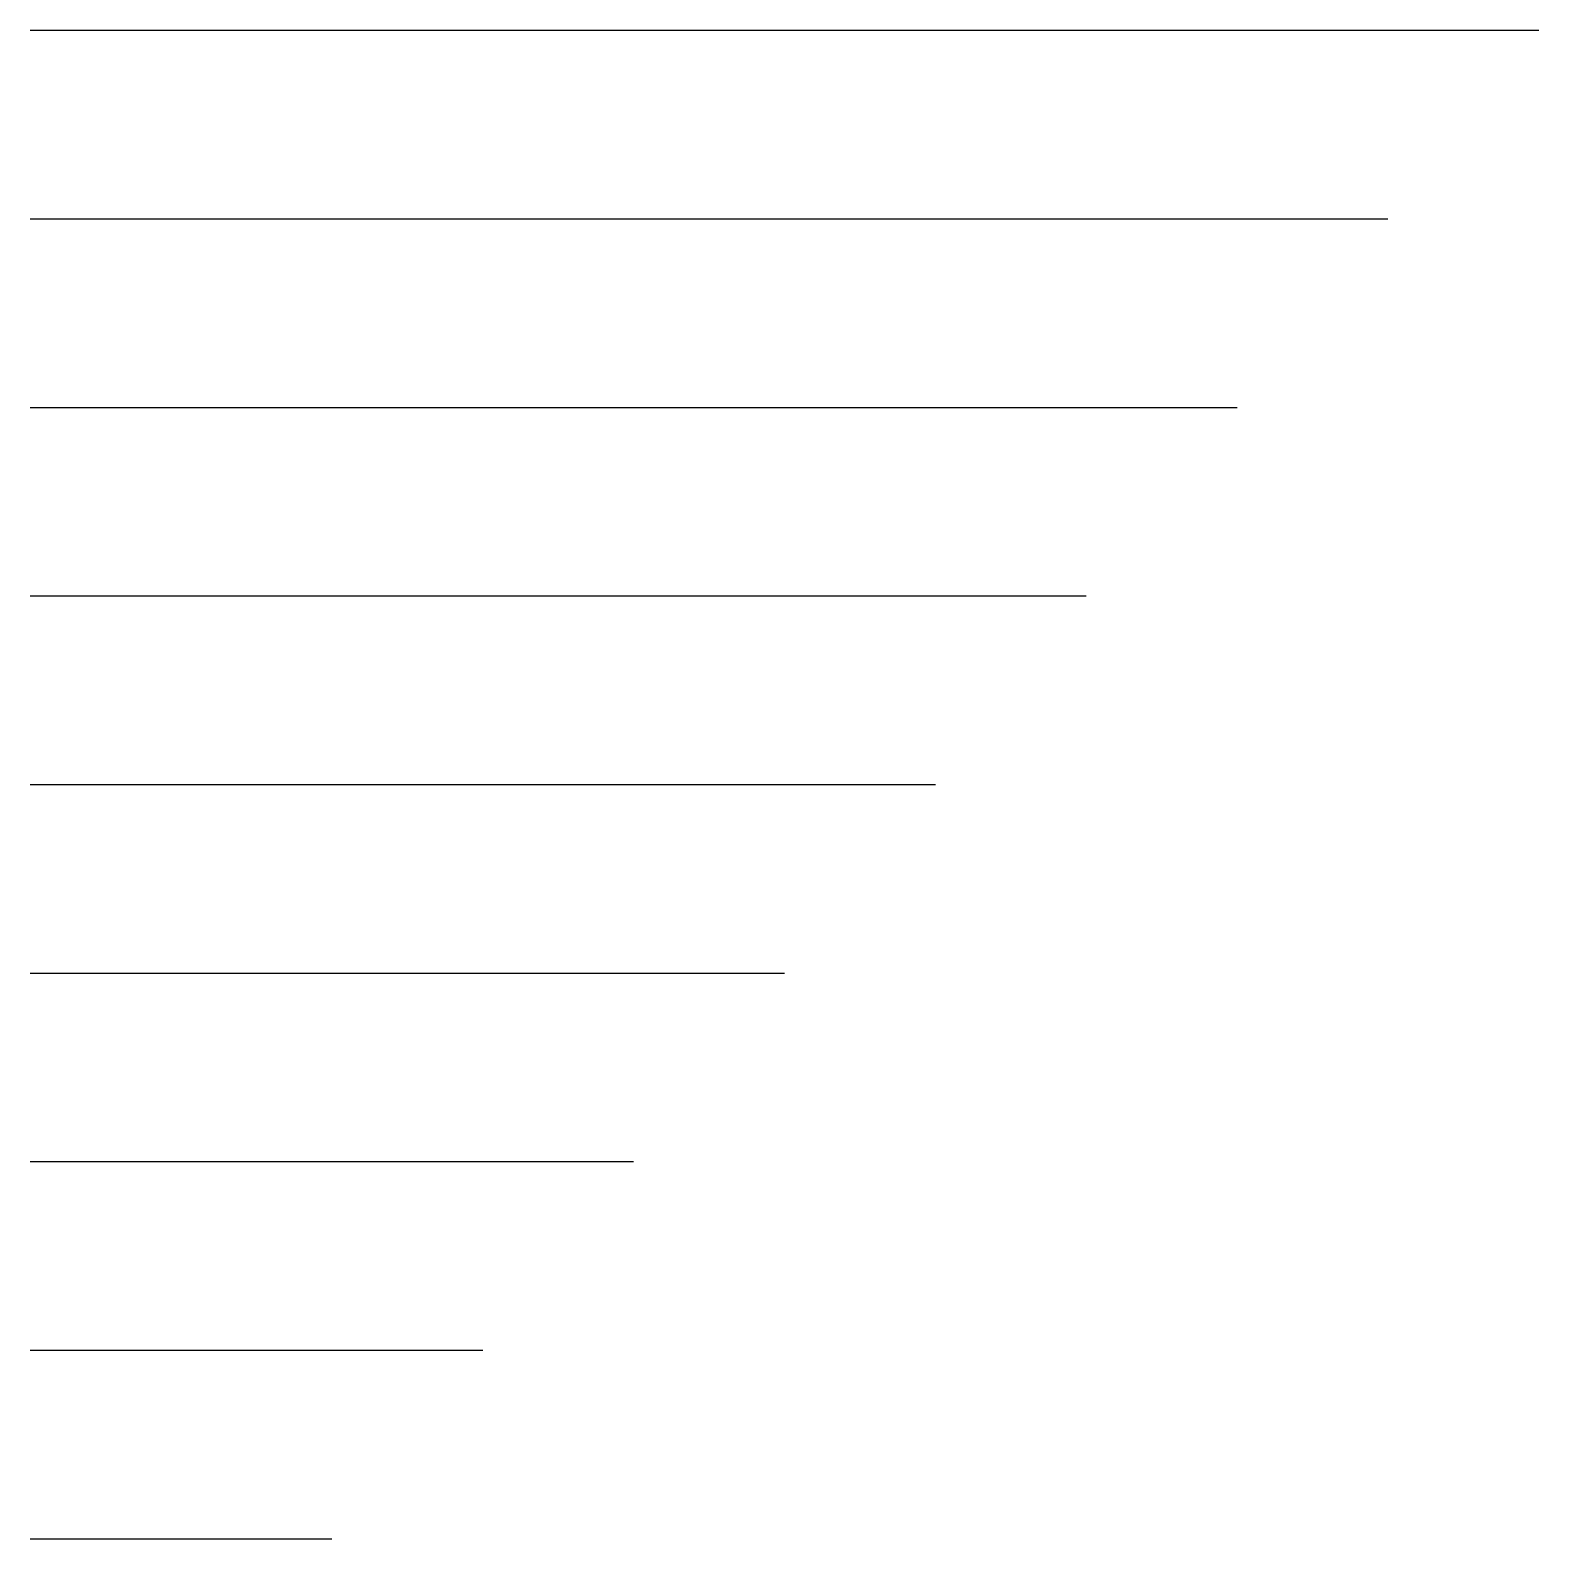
# Model space of a CAD drawing. Header units: inches. Extents: x 0.25 to 2.25, y 2.25 to 4.25.
import ezdxf

# ---------------------------------------------------------------- set-up
doc = ezdxf.new("R2010")
doc.units = ezdxf.units.IN
doc.header["$MEASUREMENT"] = 0
doc.layers.add('LAYER_BLUE', color=5, linetype='Continuous')
doc.layers.add('LAYER_RED', color=1, linetype='Continuous')

msp = doc.modelspace()

# ---------------------------------------------------------------- linework, layer by layer
at = {"color": 1}
msp.add_line((0.25, 4.25), (2.25, 4.25), dxfattribs=at)
at = {"color": 5}
msp.add_line((0.25, 4), (2.05, 4), dxfattribs=at)
at = {"color": 7}
msp.add_line((0.25, 3.75), (1.85, 3.75), dxfattribs=at)
at = {"true_color": 0xff0000}
msp.add_line((0.25, 3), (1.25, 3), dxfattribs=at)
at = {"true_color": 0x0000ff}
msp.add_line((0.25, 2.75), (1.05, 2.75), dxfattribs=at)
at = {"true_color": 0x000000}
msp.add_line((0.25, 2.5), (0.85, 2.5), dxfattribs=at)
at = {"color": 1, "true_color": 0x0000ff}
msp.add_line((0.25, 2.25), (0.65, 2.25), dxfattribs=at)
at = {"layer": 'LAYER_BLUE'}
msp.add_line((0.25, 3.25), (1.45, 3.25), dxfattribs=at)
at = {"layer": 'LAYER_RED'}
msp.add_line((0.25, 3.5), (1.65, 3.5), dxfattribs=at)

doc.saveas('drawing.dxf')
